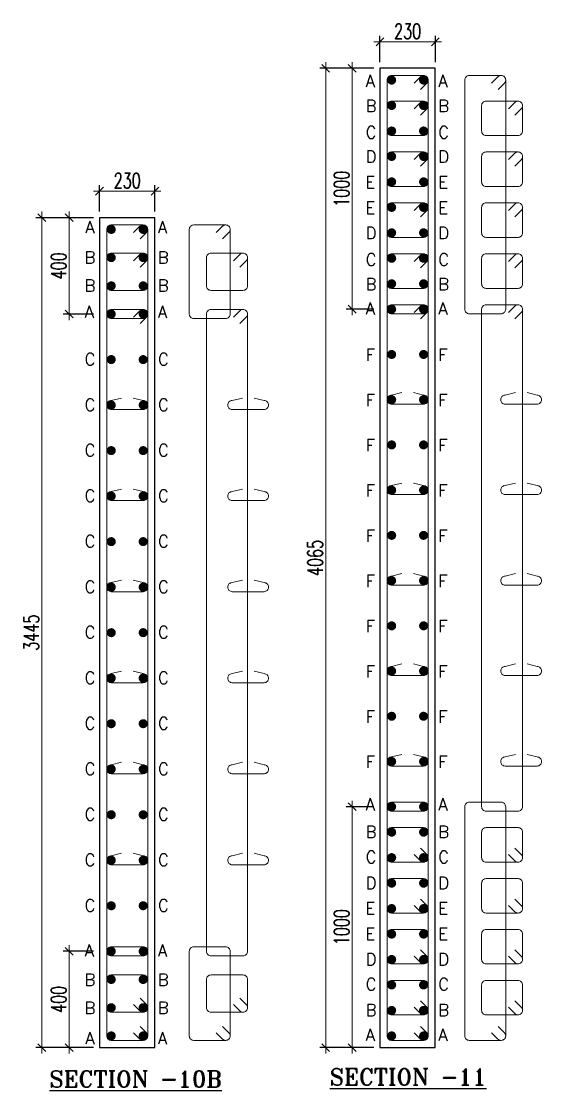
# Model space of a CAD drawing. Header units: millimetres. Extents: x 1363246 to 1691641, y -112430 to 78417.
# Drawn here: x 1584741 to 1593381, y -112410 to -94657 of the extents above; entities that cross this region are included whole.
import ezdxf

# ---------------------------------------------------------------- set-up
doc = ezdxf.new("R2010")
doc.units = ezdxf.units.MM
doc.header["$LTSCALE"] = 500
doc.header["$MEASUREMENT"] = 0
doc.header["$PDMODE"] = 34
doc.layers.get('Defpoints').update_dxf_attribs({"lineweight": 0})
doc.layers.add('DIAMENTION', color=1, linetype='Continuous', lineweight=0)
doc.layers.add('STEEL', color=7, linetype='Continuous', lineweight=20)
for name, color, linetype in [('Reinf', 4, 'Continuous'), ('S-TEXT', 3, 'Continuous'), ('TOWER AREA COLUMN.', 6, 'Continuous')]:
    doc.layers.add(name, color=color, linetype=linetype)
doc.styles.add('2MM', font='romans.shx', dxfattribs={"width": 0.7})
doc.styles.add('ROMANT', font='romant__.ttf', dxfattribs={"width": 0.9, "height": 600})
doc.dimstyles.new('SHUIB', dxfattribs={"dimtxt": 200, "dimasz": 180, "dimexe": 100, "dimexo": 250, "dimgap": 50, "dimtad": 2, "dimdec": 0, "dimzin": 1, "dimdsep": 46, "dimtxsty": '2MM', "dimblk": 'OBLIQUE', "dimcen": 0, "dimdle": 100, "dimclrd": 1, "dimclre": 1, "dimclrt": 3, "dimadec": 0, "dimazin": 0, "dimtfac": 1, "dimtdec": 0, "dimtix": 1, "dimtmove": 2, "dimatfit": 3, "dimfxl": 0, "dimtolj": 1, "dimlwd": -1, "dimarcsym": 0})

# ---------------------------------------------------------------- blocks, each defined once
blk = doc.blocks.new('_Oblique')
at = {"color": 0, "linetype": 'ByBlock', "lineweight": -2}
blk.add_line((-0.5, -0.5), (0.5, 0.5), dxfattribs=at)
blk = doc.blocks.new('*D141')
at = {"layer": 'Defpoints', "color": 0, "ltscale": 100, "transparency": 16777216}
for p in [(1590696, -94996), (1590696, -95436), (1591616, -95436)]:
    blk.add_point(p, dxfattribs=at)
at = {"layer": 'DIAMENTION', "color": 1, "lineweight": -2, "ltscale": 100, "transparency": 16777216}
for p, q in [((1590696, -95336), (1590696, -94896)), ((1591616, -95336), (1591616, -94896))]:
    blk.add_line(p, q, dxfattribs=at)
at = {"layer": 'DIAMENTION', "color": 1, "ltscale": 100, "transparency": 16777216}
blk.add_line((1591716, -94996), (1590596, -94996), dxfattribs=at)
at = {"layer": 'DIAMENTION', "color": 1, "ltscale": 100, "transparency": 16777216, "xscale": 130, "yscale": 130, "zscale": 130, "rotation": 180}
blk.add_blockref('_Oblique', (1590696, -94996), dxfattribs=at)
at = {"layer": 'DIAMENTION', "color": 1, "ltscale": 100, "transparency": 16777216, "xscale": 130, "yscale": 130, "zscale": 130}
blk.add_blockref('_Oblique', (1591616, -94996), dxfattribs=at)
at = {"layer": 'DIAMENTION', "color": 3, "ltscale": 100, "transparency": 16777216, "insert": (1591156, -94821), "char_height": 250, "attachment_point": 5, "style": '2MM'}
blk.add_mtext('\\A1;230', dxfattribs=at)
blk = doc.blocks.new('*D142')
at = {"layer": 'Defpoints', "color": 0, "ltscale": 100, "transparency": 16777216}
for p in [(1590696, -95436), (1589795, -111696), (1590696, -111696)]:
    blk.add_point(p, dxfattribs=at)
at = {"layer": 'DIAMENTION', "color": 1, "lineweight": -2, "ltscale": 100, "transparency": 16777216}
for p, q in [((1590596, -95436), (1589695, -95436)), ((1590596, -111696), (1589695, -111696))]:
    blk.add_line(p, q, dxfattribs=at)
at = {"layer": 'DIAMENTION', "color": 1, "ltscale": 100, "transparency": 16777216}
blk.add_line((1589795, -95336), (1589795, -111796), dxfattribs=at)
at = {"layer": 'DIAMENTION', "color": 1, "ltscale": 100, "transparency": 16777216, "xscale": 130, "yscale": 130, "zscale": 130}
for p, rotation in [((1589795, -95436), 90), ((1589795, -111696), 270)]:
    blk.add_blockref('_Oblique', p, dxfattribs=dict(at, rotation=rotation))
at = {"layer": 'DIAMENTION', "color": 3, "ltscale": 100, "transparency": 16777216, "insert": (1589620, -103566), "char_height": 250, "attachment_point": 5, "rotation": 90, "style": '2MM'}
blk.add_mtext('\\A1;4065', dxfattribs=at)
blk = doc.blocks.new('*D199')
at = {"layer": 'Defpoints', "color": 0, "ltscale": 100, "transparency": 16777216}
for p in [(1586039, -97476), (1586039, -97916), (1586959, -97916)]:
    blk.add_point(p, dxfattribs=at)
at = {"layer": 'DIAMENTION', "color": 1, "lineweight": -2, "ltscale": 100, "transparency": 16777216}
for p, q in [((1586039, -97816), (1586039, -97376)), ((1586959, -97816), (1586959, -97376))]:
    blk.add_line(p, q, dxfattribs=at)
at = {"layer": 'DIAMENTION', "color": 1, "ltscale": 100, "transparency": 16777216}
blk.add_line((1587059, -97476), (1585939, -97476), dxfattribs=at)
at = {"layer": 'DIAMENTION', "color": 1, "ltscale": 100, "transparency": 16777216, "xscale": 130, "yscale": 130, "zscale": 130, "rotation": 180}
blk.add_blockref('_Oblique', (1586039, -97476), dxfattribs=at)
at = {"layer": 'DIAMENTION', "color": 1, "ltscale": 100, "transparency": 16777216, "xscale": 130, "yscale": 130, "zscale": 130}
blk.add_blockref('_Oblique', (1586959, -97476), dxfattribs=at)
at = {"layer": 'DIAMENTION', "color": 3, "ltscale": 100, "transparency": 16777216, "insert": (1586499, -97301), "char_height": 250, "attachment_point": 5, "style": '2MM'}
blk.add_mtext('\\A1;230', dxfattribs=at)
blk = doc.blocks.new('*D200')
at = {"layer": 'Defpoints', "color": 0, "ltscale": 100, "transparency": 16777216}
for p in [(1586039, -97916), (1585080, -111696), (1586039, -111696)]:
    blk.add_point(p, dxfattribs=at)
at = {"layer": 'DIAMENTION', "color": 1, "ltscale": 100, "transparency": 16777216}
blk.add_line((1585080, -97816), (1585080, -111796), dxfattribs=at)
at = {"layer": 'DIAMENTION', "color": 1, "lineweight": -2, "ltscale": 100, "transparency": 16777216}
for p, q in [((1585939, -97916), (1584980, -97916)), ((1585939, -111696), (1584980, -111696))]:
    blk.add_line(p, q, dxfattribs=at)
at = {"layer": 'DIAMENTION', "color": 1, "ltscale": 100, "transparency": 16777216, "xscale": 130, "yscale": 130, "zscale": 130}
for p, rotation in [((1585080, -97916), 90), ((1585080, -111696), 270)]:
    blk.add_blockref('_Oblique', p, dxfattribs=dict(at, rotation=rotation))
at = {"layer": 'DIAMENTION', "color": 3, "ltscale": 100, "transparency": 16777216, "insert": (1584905, -104806), "char_height": 250, "attachment_point": 5, "rotation": 90, "style": '2MM'}
blk.add_mtext('\\A1;3445', dxfattribs=at)
blk = doc.blocks.new('*D198')
at = {"layer": 'Defpoints', "color": 0, "ltscale": 100, "transparency": 16777216}
for p in [(1586039, -97916), (1585535, -99516), (1586039, -99516)]:
    blk.add_point(p, dxfattribs=at)
at = {"layer": 'DIAMENTION', "color": 1, "ltscale": 100, "transparency": 16777216}
blk.add_line((1585535, -97816), (1585535, -99616), dxfattribs=at)
at = {"layer": 'DIAMENTION', "color": 1, "lineweight": -2, "ltscale": 100, "transparency": 16777216}
for p, q in [((1585939, -97916), (1585435, -97916)), ((1585939, -99516), (1585435, -99516))]:
    blk.add_line(p, q, dxfattribs=at)
at = {"layer": 'DIAMENTION', "color": 1, "ltscale": 100, "transparency": 16777216, "xscale": 130, "yscale": 130, "zscale": 130}
for p, rotation in [((1585535, -97916), 90), ((1585535, -99516), 270)]:
    blk.add_blockref('_Oblique', p, dxfattribs=dict(at, rotation=rotation))
at = {"layer": 'DIAMENTION', "color": 3, "ltscale": 100, "transparency": 16777216, "insert": (1585360, -98716), "char_height": 250, "attachment_point": 5, "rotation": 90, "style": '2MM'}
blk.add_mtext('\\A1;400', dxfattribs=at)
blk = doc.blocks.new('*D201')
at = {"layer": 'Defpoints', "color": 0, "ltscale": 100, "transparency": 16777216}
for p in [(1590696, -95436), (1590234, -99436), (1590696, -99436)]:
    blk.add_point(p, dxfattribs=at)
at = {"layer": 'DIAMENTION', "color": 1, "lineweight": -2, "ltscale": 100, "transparency": 16777216}
for p, q in [((1590596, -95436), (1590134, -95436)), ((1590596, -99436), (1590134, -99436))]:
    blk.add_line(p, q, dxfattribs=at)
at = {"layer": 'DIAMENTION', "color": 1, "ltscale": 100, "transparency": 16777216}
blk.add_line((1590234, -95336), (1590234, -99536), dxfattribs=at)
at = {"layer": 'DIAMENTION', "color": 1, "ltscale": 100, "transparency": 16777216, "xscale": 130, "yscale": 130, "zscale": 130}
for p, rotation in [((1590234, -95436), 90), ((1590234, -99436), 270)]:
    blk.add_blockref('_Oblique', p, dxfattribs=dict(at, rotation=rotation))
at = {"layer": 'DIAMENTION', "color": 3, "ltscale": 100, "transparency": 16777216, "insert": (1590059, -97436), "char_height": 250, "attachment_point": 5, "rotation": 90, "style": '2MM'}
blk.add_mtext('\\A1;1000', dxfattribs=at)
blk = doc.blocks.new('*D224')
at = {"layer": 'Defpoints', "color": 0, "ltscale": 100, "transparency": 16777216}
for p in [(1585535, -110096), (1586039, -110096), (1586039, -111696)]:
    blk.add_point(p, dxfattribs=at)
at = {"layer": 'DIAMENTION', "color": 1, "ltscale": 100, "transparency": 16777216}
blk.add_line((1585535, -111796), (1585535, -109996), dxfattribs=at)
at = {"layer": 'DIAMENTION', "color": 1, "lineweight": -2, "ltscale": 100, "transparency": 16777216}
for p, q in [((1585939, -110096), (1585435, -110096)), ((1585939, -111696), (1585435, -111696))]:
    blk.add_line(p, q, dxfattribs=at)
at = {"layer": 'DIAMENTION', "color": 1, "ltscale": 100, "transparency": 16777216, "xscale": 130, "yscale": 130, "zscale": 130}
for p, rotation in [((1585535, -110096), 90), ((1585535, -111696), 270)]:
    blk.add_blockref('_Oblique', p, dxfattribs=dict(at, rotation=rotation))
at = {"layer": 'DIAMENTION', "color": 3, "ltscale": 100, "transparency": 16777216, "insert": (1585360, -110896), "char_height": 250, "attachment_point": 5, "rotation": 90, "style": '2MM'}
blk.add_mtext('\\A1;400', dxfattribs=at)
blk = doc.blocks.new('*D225')
at = {"layer": 'Defpoints', "color": 0, "ltscale": 100, "transparency": 16777216}
for p in [(1590234, -107696), (1590696, -107696), (1590696, -111696)]:
    blk.add_point(p, dxfattribs=at)
at = {"layer": 'DIAMENTION', "color": 1, "lineweight": -2, "ltscale": 100, "transparency": 16777216}
for p, q in [((1590596, -107696), (1590134, -107696)), ((1590596, -111696), (1590134, -111696))]:
    blk.add_line(p, q, dxfattribs=at)
at = {"layer": 'DIAMENTION', "color": 1, "ltscale": 100, "transparency": 16777216}
blk.add_line((1590234, -111796), (1590234, -107596), dxfattribs=at)
at = {"layer": 'DIAMENTION', "color": 1, "ltscale": 100, "transparency": 16777216, "xscale": 130, "yscale": 130, "zscale": 130}
for p, rotation in [((1590234, -107696), 90), ((1590234, -111696), 270)]:
    blk.add_blockref('_Oblique', p, dxfattribs=dict(at, rotation=rotation))
at = {"layer": 'DIAMENTION', "color": 3, "ltscale": 100, "transparency": 16777216, "insert": (1590059, -109696), "char_height": 250, "attachment_point": 5, "rotation": 90, "style": '2MM'}
blk.add_mtext('\\A1;1000', dxfattribs=at)

msp = doc.modelspace()

# ---------------------------------------------------------------- linework, layer by layer
at = {"layer": 'Reinf', "color": 4, "linetype": 'ByBlock', "const_width": 75}
for points in [[(1590890.6, -95668.6, -1), (1590890.6, -95593.6, -1)], [(1591420.6, -95668.6, 1), (1591420.6, -95593.6, 1)], [(1590890.6, -96016.4, 1), (1590890.6, -96091.4, 1)], [(1591420.6, -96016.4, -1), (1591420.6, -96091.4, -1)], [(1590890.6, -96439.1, 1), (1590890.6, -96514.1, 1)], [(1591420.6, -96439.1, -1), (1591420.6, -96514.1, -1)], [(1590890.6, -96861.9, 1), (1590890.6, -96936.9, 1)], [(1591420.6, -96861.9, -1), (1591420.6, -96936.9, -1)], [(1590890.6, -97283.6, 1), (1590890.6, -97358.6, 1)], [(1591420.6, -97283.6, -1), (1591420.6, -97358.6, -1)], [(1590890.6, -97707.5, 1), (1590890.6, -97782.5, 1)], [(1591420.6, -97707.5, -1), (1591420.6, -97782.5, -1)], [(1586233.6, -98148.6, -1), (1586233.6, -98073.6, -1)], [(1586763.6, -98148.6, 1), (1586763.6, -98073.6, 1)], [(1590890.6, -98129.1, 1), (1590890.6, -98204.1, 1)], [(1591420.6, -98129.1, -1), (1591420.6, -98204.1, -1)], [(1586233.6, -98616.9, -1), (1586233.6, -98541.9, -1)], [(1586763.6, -98616.9, 1), (1586763.6, -98541.9, 1)], [(1590890.6, -98553, 1), (1590890.6, -98628, 1)], [(1591420.6, -98553, -1), (1591420.6, -98628, -1)], [(1586233.6, -99085.2, -1), (1586233.6, -99010.2, -1)], [(1586763.6, -99085.2, 1), (1586763.6, -99010.2, 1)], [(1590890.6, -98975.8, 1), (1590890.6, -99050.8, 1)], [(1591420.6, -98975.8, -1), (1591420.6, -99050.8, -1)], [(1590890.6, -99398.6, 1), (1590890.6, -99473.6, 1)], [(1591420.6, -99398.6, -1), (1591420.6, -99473.6, -1)], [(1586233.6, -99553.6, -1), (1586233.6, -99478.6, -1)], [(1586763.6, -99553.6, 1), (1586763.6, -99478.6, 1)], [(1590890.6, -100149.5, 1), (1590890.6, -100224.5, 1)], [(1591420.6, -100149.5, -1), (1591420.6, -100224.5, -1)], [(1586233.6, -100309.3, -1), (1586233.6, -100234.3, -1)], [(1586763.6, -100309.3, 1), (1586763.6, -100234.3, 1)], [(1586233.6, -101065, -1), (1586233.6, -100990, -1)], [(1586763.6, -101065, 1), (1586763.6, -100990, 1)], [(1590890.6, -100900.4, 1), (1590890.6, -100975.4, 1)], [(1591420.6, -100900.4, -1), (1591420.6, -100975.4, -1)], [(1586233.6, -101820.7, -1), (1586233.6, -101745.7, -1)], [(1586763.6, -101820.7, 1), (1586763.6, -101745.7, 1)], [(1590890.6, -101651.3, 1), (1590890.6, -101726.3, 1)], [(1591420.6, -101651.3, -1), (1591420.6, -101726.3, -1)], [(1590890.6, -102402.2, 1), (1590890.6, -102477.2, 1)], [(1591420.6, -102402.2, -1), (1591420.6, -102477.2, -1)], [(1586233.6, -102576.4, -1), (1586233.6, -102501.4, -1)], [(1586763.6, -102576.4, 1), (1586763.6, -102501.4, 1)], [(1590890.6, -103153.1, 1), (1590890.6, -103228.1, 1)], [(1591420.6, -103153.1, -1), (1591420.6, -103228.1, -1)], [(1586233.6, -103332.1, -1), (1586233.6, -103257.1, -1)], [(1586763.6, -103332.1, 1), (1586763.6, -103257.1, 1)], [(1586233.6, -104087.9, -1), (1586233.6, -104012.9, -1)], [(1586763.6, -104087.9, 1), (1586763.6, -104012.9, 1)], [(1590890.6, -103904, 1), (1590890.6, -103979, 1)], [(1591420.6, -103904, -1), (1591420.6, -103979, -1)], [(1586233.6, -104843.6, -1), (1586233.6, -104768.6, -1)], [(1586763.6, -104843.6, 1), (1586763.6, -104768.6, 1)], [(1590890.6, -104654.9, 1), (1590890.6, -104729.9, 1)], [(1591420.6, -104654.9, -1), (1591420.6, -104729.9, -1)], [(1590890.6, -105405.8, 1), (1590890.6, -105480.8, 1)], [(1591420.6, -105405.8, -1), (1591420.6, -105480.8, -1)], [(1586233.6, -105599.3, -1), (1586233.6, -105524.3, -1)], [(1586763.6, -105599.3, 1), (1586763.6, -105524.3, 1)], [(1590890.6, -106156.8, 1), (1590890.6, -106231.8, 1)], [(1591420.6, -106156.8, -1), (1591420.6, -106231.8, -1)], [(1586233.6, -106355, -1), (1586233.6, -106280, -1)], [(1586763.6, -106355, 1), (1586763.6, -106280, 1)], [(1590890.6, -106907.7, 1), (1590890.6, -106982.7, 1)], [(1591420.6, -106907.7, -1), (1591420.6, -106982.7, -1)], [(1586233.6, -107110.7, -1), (1586233.6, -107035.7, -1)], [(1586763.6, -107110.7, 1), (1586763.6, -107035.7, 1)], [(1586233.6, -107866.4, -1), (1586233.6, -107791.4, -1)], [(1586763.6, -107866.4, 1), (1586763.6, -107791.4, 1)], [(1590890.6, -107733.6, -1), (1590890.6, -107658.6, -1)], [(1591420.6, -107733.6, 1), (1591420.6, -107658.6, 1)], [(1590890.6, -108156.4, -1), (1590890.6, -108081.4, -1)], [(1591420.6, -108156.4, 1), (1591420.6, -108081.4, 1)], [(1590890.6, -108579.1, -1), (1590890.6, -108504.1, -1)], [(1591420.6, -108579.1, 1), (1591420.6, -108504.1, 1)], [(1586233.6, -108622.1, -1), (1586233.6, -108547.1, -1)], [(1586763.6, -108622.1, 1), (1586763.6, -108547.1, 1)], [(1590890.6, -109003, -1), (1590890.6, -108928, -1)], [(1591420.6, -109003, 1), (1591420.6, -108928, 1)], [(1586233.6, -109377.9, -1), (1586233.6, -109302.9, -1)], [(1586763.6, -109377.9, 1), (1586763.6, -109302.9, 1)], [(1590890.6, -109424.7, -1), (1590890.6, -109349.7, -1)], [(1591420.6, -109424.7, 1), (1591420.6, -109349.7, 1)], [(1590890.6, -109848.6, -1), (1590890.6, -109773.6, -1)], [(1591420.6, -109848.6, 1), (1591420.6, -109773.6, 1)], [(1586233.6, -110058.6, 1), (1586233.6, -110133.6, 1)], [(1586763.6, -110058.6, -1), (1586763.6, -110133.6, -1)], [(1590890.6, -110270.2, -1), (1590890.6, -110195.2, -1)], [(1591420.6, -110270.2, 1), (1591420.6, -110195.2, 1)], [(1586233.6, -110526.9, 1), (1586233.6, -110601.9, 1)], [(1586763.6, -110526.9, -1), (1586763.6, -110601.9, -1)], [(1590890.6, -110693, -1), (1590890.6, -110618, -1)], [(1591420.6, -110693, 1), (1591420.6, -110618, 1)], [(1586233.6, -110995.2, 1), (1586233.6, -111070.2, 1)], [(1586763.6, -110995.2, -1), (1586763.6, -111070.2, -1)], [(1590890.6, -111115.8, -1), (1590890.6, -111040.8, -1)], [(1591420.6, -111115.8, 1), (1591420.6, -111040.8, 1)], [(1586233.6, -111463.6, 1), (1586233.6, -111538.6, 1)], [(1586763.6, -111463.6, -1), (1586763.6, -111538.6, -1)], [(1590890.6, -111463.6, 1), (1590890.6, -111538.6, 1)], [(1591420.6, -111463.6, -1), (1591420.6, -111538.6, -1)]]:
    msp.add_lwpolyline(points, format="xyb", close=True, dxfattribs=at)
at = {"layer": 'STEEL', "color": 4, "linetype": 'ByBlock'}
for points in [[(1590890.6, -95556.1), (1591420.6, -95556.1, -0.4142136), (1591495.6, -95631.1), (1591495.6, -99436.1, -0.4142136), (1591420.6, -99511.1), (1590890.6, -99511.1, -0.4142136), (1590815.6, -99436.1), (1590815.6, -95631.1, -0.4142136)], [(1592179.1, -95556.1), (1592709.1, -95556.1, -0.4142136), (1592784.1, -95631.1), (1592784.1, -99436.1, -0.4142136), (1592709.1, -99511.1), (1592179.1, -99511.1, -0.4142136), (1592104.1, -99436.1), (1592104.1, -95631.1, -0.4142136)], [(1590890.6, -96552.7), (1591420.6, -96552.7, 0.4142136), (1591495.6, -96477.7), (1591495.6, -96054.4, 0.4142136), (1591420.6, -95979.4), (1590890.6, -95979.4, 0.4142136), (1590815.6, -96054.4), (1590815.6, -96477.7, 0.4142136)], [(1592460.1, -96552.7), (1592990.1, -96552.7, 0.4142136), (1593065.1, -96477.7), (1593065.1, -96054.4, 0.4142136), (1592990.1, -95979.4), (1592460.1, -95979.4, 0.4142136), (1592385.1, -96054.4), (1592385.1, -96477.7, 0.4142136)], [(1590890.6, -97397.2), (1591420.6, -97397.2, 0.4142136), (1591495.6, -97322.2), (1591495.6, -96900, 0.4142136), (1591420.6, -96825), (1590890.6, -96825, 0.4142136), (1590815.6, -96900), (1590815.6, -97322.2, 0.4142136)], [(1592460.1, -97397.2), (1592990.1, -97397.2, 0.4142136), (1593065.1, -97322.2), (1593065.1, -96900, 0.4142136), (1592990.1, -96825), (1592460.1, -96825, 0.4142136), (1592385.1, -96900), (1592385.1, -97322.2, 0.4142136)], [(1590890.6, -98242.7), (1591420.6, -98242.7, 0.4142136), (1591495.6, -98167.7), (1591495.6, -97745.5, 0.4142136), (1591420.6, -97670.5), (1590890.6, -97670.5, 0.4142136), (1590815.6, -97745.5), (1590815.6, -98167.7, 0.4142136)], [(1592460.1, -98242.7), (1592990.1, -98242.7, 0.4142136), (1593065.1, -98167.7), (1593065.1, -97745.5, 0.4142136), (1592990.1, -97670.5), (1592460.1, -97670.5, 0.4142136), (1592385.1, -97745.5), (1592385.1, -98167.7, 0.4142136)], [(1586233.6, -98036.1), (1586763.6, -98036.1, -0.4142136), (1586838.6, -98111.1), (1586838.6, -99516.1, -0.4142136), (1586763.6, -99591.1), (1586233.6, -99591.1, -0.4142136), (1586158.6, -99516.1), (1586158.6, -98111.1, -0.4142136)], [(1587604.4, -98036.1), (1588134.4, -98036.1, -0.4142136), (1588209.4, -98111.1), (1588209.4, -99516.1, -0.4142136), (1588134.4, -99591.1), (1587604.4, -99591.1, -0.4142136), (1587529.4, -99516.1), (1587529.4, -98111.1, -0.4142136)], [(1586233.6, -99122.7), (1586763.6, -99122.7, 0.4142136), (1586838.6, -99047.7), (1586838.6, -98579.4, 0.4142136), (1586763.6, -98504.4), (1586233.6, -98504.4, 0.4142136), (1586158.6, -98579.4), (1586158.6, -99047.7, 0.4142136)], [(1587891.1, -99122.7), (1588421.1, -99122.7, 0.4142136), (1588496.1, -99047.7), (1588496.1, -98579.4, 0.4142136), (1588421.1, -98504.4), (1587891.1, -98504.4, 0.4142136), (1587816.1, -98579.4), (1587816.1, -99047.7, 0.4142136)], [(1590890.6, -99089.4), (1591420.6, -99089.4, 0.4142136), (1591495.6, -99014.4), (1591495.6, -98591.1, 0.4142136), (1591420.6, -98516.1), (1590890.6, -98516.1, 0.4142136), (1590815.6, -98591.1), (1590815.6, -99014.4, 0.4142136)], [(1592460.1, -99089.4), (1592990.1, -99089.4, 0.4142136), (1593065.1, -99014.4), (1593065.1, -98591.1, 0.4142136), (1592990.1, -98516.1), (1592460.1, -98516.1, 0.4142136), (1592385.1, -98591.1), (1592385.1, -99014.4, 0.4142136)], [(1590890.6, -99361.1), (1591420.6, -99361.1, -0.4142136), (1591495.6, -99436.1), (1591495.6, -107696.1, -0.4142136), (1591420.6, -107771.1), (1590890.6, -107771.1, -0.4142136), (1590815.6, -107696.1), (1590815.6, -99436.1, -0.4142136)], [(1592460.1, -99361.1), (1592990.1, -99361.1, -0.4142136), (1593065.1, -99436.1), (1593065.1, -107696.1, -0.4142136), (1592990.1, -107771.1), (1592460.1, -107771.1, -0.4142136), (1592385.1, -107696.1), (1592385.1, -99436.1, -0.4142136)], [(1586233.6, -99441.1), (1586763.6, -99441.1, -0.4142136), (1586838.6, -99516.1), (1586838.6, -110096.1, -0.4142136), (1586763.6, -110171.1), (1586233.6, -110171.1, -0.4142136), (1586158.6, -110096.1), (1586158.6, -99516.1, -0.4142136)], [(1587891.1, -99441.1), (1588421.1, -99441.1, -0.4142136), (1588496.1, -99516.1), (1588496.1, -110096.1, -0.4142136), (1588421.1, -110171.1), (1587891.1, -110171.1, -0.4142136), (1587816.1, -110096.1), (1587816.1, -99516.1, -0.4142136)], [(1590890.6, -111576.1), (1591420.6, -111576.1, 0.4142136), (1591495.6, -111501.1), (1591495.6, -107696.1, 0.4142136), (1591420.6, -107621.1), (1590890.6, -107621.1, 0.4142136), (1590815.6, -107696.1), (1590815.6, -111501.1, 0.4142136)], [(1592179.1, -111576.1), (1592709.1, -111576.1, 0.4142136), (1592784.1, -111501.1), (1592784.1, -107696.1, 0.4142136), (1592709.1, -107621.1), (1592179.1, -107621.1, 0.4142136), (1592104.1, -107696.1), (1592104.1, -111501.1, 0.4142136)], [(1590890.6, -108042.7), (1591420.6, -108042.7, -0.4142136), (1591495.6, -108117.7), (1591495.6, -108541.1, -0.4142136), (1591420.6, -108616.1), (1590890.6, -108616.1, -0.4142136), (1590815.6, -108541.1), (1590815.6, -108117.7, -0.4142136)], [(1592460.1, -108042.7), (1592990.1, -108042.7, -0.4142136), (1593065.1, -108117.7), (1593065.1, -108541.1, -0.4142136), (1592990.1, -108616.1), (1592460.1, -108616.1, -0.4142136), (1592385.1, -108541.1), (1592385.1, -108117.7, -0.4142136)], [(1590890.6, -108889.4), (1591420.6, -108889.4, -0.4142136), (1591495.6, -108964.4), (1591495.6, -109386.6, -0.4142136), (1591420.6, -109461.6), (1590890.6, -109461.6, -0.4142136), (1590815.6, -109386.6), (1590815.6, -108964.4, -0.4142136)], [(1592460.1, -108889.4), (1592990.1, -108889.4, -0.4142136), (1593065.1, -108964.4), (1593065.1, -109386.6, -0.4142136), (1592990.1, -109461.6), (1592460.1, -109461.6, -0.4142136), (1592385.1, -109386.6), (1592385.1, -108964.4, -0.4142136)], [(1590890.6, -109735), (1591420.6, -109735, -0.4142136), (1591495.6, -109810), (1591495.6, -110232.2, -0.4142136), (1591420.6, -110307.2), (1590890.6, -110307.2, -0.4142136), (1590815.6, -110232.2), (1590815.6, -109810, -0.4142136)], [(1592460.1, -109735), (1592990.1, -109735, -0.4142136), (1593065.1, -109810), (1593065.1, -110232.2, -0.4142136), (1592990.1, -110307.2), (1592460.1, -110307.2, -0.4142136), (1592385.1, -110232.2), (1592385.1, -109810, -0.4142136)], [(1586233.6, -111576.1), (1586763.6, -111576.1, 0.4142136), (1586838.6, -111501.1), (1586838.6, -110096.1, 0.4142136), (1586763.6, -110021.1), (1586233.6, -110021.1, 0.4142136), (1586158.6, -110096.1), (1586158.6, -111501.1, 0.4142136)], [(1587604.4, -111576.1), (1588134.4, -111576.1, 0.4142136), (1588209.4, -111501.1), (1588209.4, -110096.1, 0.4142136), (1588134.4, -110021.1), (1587604.4, -110021.1, 0.4142136), (1587529.4, -110096.1), (1587529.4, -111501.1, 0.4142136)], [(1586233.6, -110489.4), (1586763.6, -110489.4, -0.4142136), (1586838.6, -110564.4), (1586838.6, -111032.7, -0.4142136), (1586763.6, -111107.7), (1586233.6, -111107.7, -0.4142136), (1586158.6, -111032.7), (1586158.6, -110564.4, -0.4142136)], [(1587891.1, -110489.4), (1588421.1, -110489.4, -0.4142136), (1588496.1, -110564.4), (1588496.1, -111032.7, -0.4142136), (1588421.1, -111107.7), (1587891.1, -111107.7, -0.4142136), (1587816.1, -111032.7), (1587816.1, -110564.4, -0.4142136)], [(1590890.6, -110579.4), (1591420.6, -110579.4, -0.4142136), (1591495.6, -110654.4), (1591495.6, -111077.7, -0.4142136), (1591420.6, -111152.7), (1590890.6, -111152.7, -0.4142136), (1590815.6, -111077.7), (1590815.6, -110654.4, -0.4142136)], [(1592460.1, -110579.4), (1592990.1, -110579.4, -0.4142136), (1593065.1, -110654.4), (1593065.1, -111077.7, -0.4142136), (1592990.1, -111152.7), (1592460.1, -111152.7, -0.4142136), (1592385.1, -111077.7), (1592385.1, -110654.4, -0.4142136)]]:
    msp.add_lwpolyline(points, format="xyb", close=True, dxfattribs=at)
for points in [[(1591368.6, -95789.3), (1591473.8, -95684.1, 0.4142136), (1591473.8, -95578), (1591473.8, -95578, 0.4142136), (1591367.7, -95578), (1591262.5, -95683.3)], [(1592657.1, -95789.3), (1592762.3, -95684.1, 0.4142136), (1592762.3, -95578), (1592762.3, -95578, 0.4142136), (1592656.3, -95578), (1592551, -95683.3)], [(1591368.6, -96212.7), (1591473.8, -96107.4, 0.4142136), (1591473.8, -96001.4), (1591473.8, -96001.4, 0.4142136), (1591367.7, -96001.4), (1591262.5, -96106.6)], [(1592938.1, -96212.7), (1593043.3, -96107.4, 0.4142136), (1593043.3, -96001.4), (1593043.3, -96001.4, 0.4142136), (1592937.2, -96001.4), (1592832, -96106.6)], [(1591368.6, -97058.2), (1591473.8, -96953, 0.4142136), (1591473.8, -96846.9), (1591473.8, -96846.9, 0.4142136), (1591367.7, -96846.9), (1591262.5, -96952.2)], [(1592938.1, -97058.2), (1593043.3, -96953, 0.4142136), (1593043.3, -96846.9), (1593043.3, -96846.9, 0.4142136), (1592937.2, -96846.9), (1592832, -96952.2)], [(1591368.6, -97903.8), (1591473.8, -97798.6, 0.4142136), (1591473.8, -97692.5), (1591473.8, -97692.5, 0.4142136), (1591367.7, -97692.5), (1591262.5, -97797.7)], [(1592938.1, -97903.8), (1593043.3, -97798.6, 0.4142136), (1593043.3, -97692.5), (1593043.3, -97692.5, 0.4142136), (1592937.2, -97692.5), (1592832, -97797.7)], [(1586711.6, -98269.3), (1586816.8, -98164.1, 0.4142136), (1586816.8, -98058), (1586816.8, -98058, 0.4142136), (1586710.7, -98058), (1586605.5, -98163.3)], [(1588082.3, -98269.3), (1588187.5, -98164.1, 0.4142136), (1588187.5, -98058), (1588187.5, -98058, 0.4142136), (1588081.5, -98058), (1587976.3, -98163.3)], [(1586711.6, -98737.7), (1586816.8, -98632.4, 0.4142136), (1586816.8, -98526.4), (1586816.8, -98526.4, 0.4142136), (1586710.7, -98526.4), (1586605.5, -98631.6)], [(1588369.1, -98737.7), (1588474.3, -98632.4, 0.4142136), (1588474.3, -98526.4), (1588474.3, -98526.4, 0.4142136), (1588368.2, -98526.4), (1588263, -98631.6)], [(1591368.6, -98749.3), (1591473.8, -98644.1, 0.4142136), (1591473.8, -98538), (1591473.8, -98538, 0.4142136), (1591367.7, -98538), (1591262.5, -98643.3)], [(1592938.1, -98749.3), (1593043.3, -98644.1, 0.4142136), (1593043.3, -98538), (1593043.3, -98538, 0.4142136), (1592937.2, -98538), (1592832, -98643.3)], [(1591368.6, -99594.3), (1591473.8, -99489.1, 0.4142136), (1591473.8, -99383), (1591473.8, -99383, 0.4142136), (1591367.7, -99383), (1591262.5, -99488.3)], [(1592938.1, -99594.3), (1593043.3, -99489.1, 0.4142136), (1593043.3, -99383), (1593043.3, -99383, 0.4142136), (1592937.2, -99383), (1592832, -99488.3)], [(1586711.6, -99674.3), (1586816.8, -99569.1, 0.4142136), (1586816.8, -99463), (1586816.8, -99463, 0.4142136), (1586710.7, -99463), (1586605.5, -99568.3)], [(1588369.1, -99674.3), (1588474.3, -99569.1, 0.4142136), (1588474.3, -99463), (1588474.3, -99463, 0.4142136), (1588368.2, -99463), (1588263, -99568.3)], [(1591060.9, -100820.7), (1590890.6, -100862.9, 0.4142136), (1590815.6, -100937.9), (1590815.6, -100937.9, 0.4142136), (1590890.6, -101012.9), (1591420.6, -101012.9, 0.4142136), (1591495.6, -100937.9), (1591495.6, -100937.9, 0.4142136), (1591420.6, -100862.9), (1591253.3, -100820.7)], [(1592946.5, -100820.7), (1592776.2, -100862.9, 0.4142136), (1592701.2, -100937.9), (1592701.2, -100937.9, 0.4142136), (1592776.2, -101012.9), (1593306.2, -101012.9, 0.4142136), (1593381.2, -100937.9), (1593381.2, -100937.9, 0.4142136), (1593306.2, -100862.9), (1593139, -100820.7)], [(1586403.9, -100910.3), (1586233.6, -100952.5, 0.4142136), (1586158.6, -101027.5), (1586158.6, -101027.5, 0.4142136), (1586233.6, -101102.5), (1586763.6, -101102.5, 0.4142136), (1586838.6, -101027.5), (1586838.6, -101027.5, 0.4142136), (1586763.6, -100952.5), (1586596.3, -100910.3)], [(1588412.2, -100910.3), (1588241.9, -100952.5, 0.4142136), (1588166.9, -101027.5), (1588166.9, -101027.5, 0.4142136), (1588241.9, -101102.5), (1588771.9, -101102.5, 0.4142136), (1588846.9, -101027.5), (1588846.9, -101027.5, 0.4142136), (1588771.9, -100952.5), (1588604.7, -100910.3)], [(1586403.9, -102421.7), (1586233.6, -102463.9, 0.4142136), (1586158.6, -102538.9), (1586158.6, -102538.9, 0.4142136), (1586233.6, -102613.9), (1586763.6, -102613.9, 0.4142136), (1586838.6, -102538.9), (1586838.6, -102538.9, 0.4142136), (1586763.6, -102463.9), (1586596.3, -102421.7)], [(1588412.2, -102421.7), (1588241.9, -102463.9, 0.4142136), (1588166.9, -102538.9), (1588166.9, -102538.9, 0.4142136), (1588241.9, -102613.9), (1588771.9, -102613.9, 0.4142136), (1588846.9, -102538.9), (1588846.9, -102538.9, 0.4142136), (1588771.9, -102463.9), (1588604.7, -102421.7)], [(1591060.9, -102322.5), (1590890.6, -102364.7, 0.4142136), (1590815.6, -102439.7), (1590815.6, -102439.7, 0.4142136), (1590890.6, -102514.7), (1591420.6, -102514.7, 0.4142136), (1591495.6, -102439.7), (1591495.6, -102439.7, 0.4142136), (1591420.6, -102364.7), (1591253.3, -102322.5)], [(1592946.5, -102322.5), (1592776.2, -102364.7, 0.4142136), (1592701.2, -102439.7), (1592701.2, -102439.7, 0.4142136), (1592776.2, -102514.7), (1593306.2, -102514.7, 0.4142136), (1593381.2, -102439.7), (1593381.2, -102439.7, 0.4142136), (1593306.2, -102364.7), (1593139, -102322.5)], [(1591060.9, -103824.3), (1590890.6, -103866.5, 0.4142136), (1590815.6, -103941.5), (1590815.6, -103941.5, 0.4142136), (1590890.6, -104016.5), (1591420.6, -104016.5, 0.4142136), (1591495.6, -103941.5), (1591495.6, -103941.5, 0.4142136), (1591420.6, -103866.5), (1591253.3, -103824.3)], [(1592946.5, -103824.3), (1592776.2, -103866.5, 0.4142136), (1592701.2, -103941.5), (1592701.2, -103941.5, 0.4142136), (1592776.2, -104016.5), (1593306.2, -104016.5, 0.4142136), (1593381.2, -103941.5), (1593381.2, -103941.5, 0.4142136), (1593306.2, -103866.5), (1593139, -103824.3)], [(1586403.9, -103933.1), (1586233.6, -103975.4, 0.4142136), (1586158.6, -104050.4), (1586158.6, -104050.4, 0.4142136), (1586233.6, -104125.4), (1586763.6, -104125.4, 0.4142136), (1586838.6, -104050.4), (1586838.6, -104050.4, 0.4142136), (1586763.6, -103975.4), (1586596.3, -103933.1)], [(1588412.2, -103933.1), (1588241.9, -103975.4, 0.4142136), (1588166.9, -104050.4), (1588166.9, -104050.4, 0.4142136), (1588241.9, -104125.4), (1588771.9, -104125.4, 0.4142136), (1588846.9, -104050.4), (1588846.9, -104050.4, 0.4142136), (1588771.9, -103975.4), (1588604.7, -103933.1)], [(1586403.9, -105444.6), (1586233.6, -105486.8, 0.4142136), (1586158.6, -105561.8), (1586158.6, -105561.8, 0.4142136), (1586233.6, -105636.8), (1586763.6, -105636.8, 0.4142136), (1586838.6, -105561.8), (1586838.6, -105561.8, 0.4142136), (1586763.6, -105486.8), (1586596.3, -105444.6)], [(1588412.2, -105444.6), (1588241.9, -105486.8, 0.4142136), (1588166.9, -105561.8), (1588166.9, -105561.8, 0.4142136), (1588241.9, -105636.8), (1588771.9, -105636.8, 0.4142136), (1588846.9, -105561.8), (1588846.9, -105561.8, 0.4142136), (1588771.9, -105486.8), (1588604.7, -105444.6)], [(1591060.9, -105326.1), (1590890.6, -105368.3, 0.4142136), (1590815.6, -105443.3), (1590815.6, -105443.3, 0.4142136), (1590890.6, -105518.3), (1591420.6, -105518.3, 0.4142136), (1591495.6, -105443.3), (1591495.6, -105443.3, 0.4142136), (1591420.6, -105368.3), (1591253.3, -105326.1)], [(1592946.5, -105326.1), (1592776.2, -105368.3, 0.4142136), (1592701.2, -105443.3), (1592701.2, -105443.3, 0.4142136), (1592776.2, -105518.3), (1593306.2, -105518.3, 0.4142136), (1593381.2, -105443.3), (1593381.2, -105443.3, 0.4142136), (1593306.2, -105368.3), (1593139, -105326.1)], [(1591060.9, -106828), (1590890.6, -106870.2, 0.4142136), (1590815.6, -106945.2), (1590815.6, -106945.2, 0.4142136), (1590890.6, -107020.2), (1591420.6, -107020.2, 0.4142136), (1591495.6, -106945.2), (1591495.6, -106945.2, 0.4142136), (1591420.6, -106870.2), (1591253.3, -106828)], [(1592946.5, -106828), (1592776.2, -106870.2, 0.4142136), (1592701.2, -106945.2), (1592701.2, -106945.2, 0.4142136), (1592776.2, -107020.2), (1593306.2, -107020.2, 0.4142136), (1593381.2, -106945.2), (1593381.2, -106945.2, 0.4142136), (1593306.2, -106870.2), (1593139, -106828)], [(1586403.9, -106956), (1586233.6, -106998.2, 0.4142136), (1586158.6, -107073.2), (1586158.6, -107073.2, 0.4142136), (1586233.6, -107148.2), (1586763.6, -107148.2, 0.4142136), (1586838.6, -107073.2), (1586838.6, -107073.2, 0.4142136), (1586763.6, -106998.2), (1586596.3, -106956)], [(1588412.2, -106956), (1588241.9, -106998.2, 0.4142136), (1588166.9, -107073.2), (1588166.9, -107073.2, 0.4142136), (1588241.9, -107148.2), (1588771.9, -107148.2, 0.4142136), (1588846.9, -107073.2), (1588846.9, -107073.2, 0.4142136), (1588771.9, -106998.2), (1588604.7, -106956)], [(1586403.9, -108467.4), (1586233.6, -108509.6, 0.4142136), (1586158.6, -108584.6), (1586158.6, -108584.6, 0.4142136), (1586233.6, -108659.6), (1586763.6, -108659.6, 0.4142136), (1586838.6, -108584.6), (1586838.6, -108584.6, 0.4142136), (1586763.6, -108509.6), (1586596.3, -108467.4)], [(1588412.2, -108467.4), (1588241.9, -108509.6, 0.4142136), (1588166.9, -108584.6), (1588166.9, -108584.6, 0.4142136), (1588241.9, -108659.6), (1588771.9, -108659.6, 0.4142136), (1588846.9, -108584.6), (1588846.9, -108584.6, 0.4142136), (1588771.9, -108509.6), (1588604.7, -108467.4)], [(1591368.6, -108382.8), (1591473.8, -108488, -0.4142136), (1591473.8, -108594.1), (1591473.8, -108594.1, -0.4142136), (1591367.7, -108594.1), (1591262.5, -108488.9)], [(1592938.1, -108382.8), (1593043.3, -108488, -0.4142136), (1593043.3, -108594.1), (1593043.3, -108594.1, -0.4142136), (1592937.2, -108594.1), (1592832, -108488.9)], [(1591368.6, -109228.4), (1591473.8, -109333.6, -0.4142136), (1591473.8, -109439.7), (1591473.8, -109439.7, -0.4142136), (1591367.7, -109439.7), (1591262.5, -109334.4)], [(1592938.1, -109228.4), (1593043.3, -109333.6, -0.4142136), (1593043.3, -109439.7), (1593043.3, -109439.7, -0.4142136), (1592937.2, -109439.7), (1592832, -109334.4)], [(1591368.6, -110073.9), (1591473.8, -110179.2, -0.4142136), (1591473.8, -110285.2), (1591473.8, -110285.2, -0.4142136), (1591367.7, -110285.2), (1591262.5, -110180)], [(1592938.1, -110073.9), (1593043.3, -110179.2, -0.4142136), (1593043.3, -110285.2), (1593043.3, -110285.2, -0.4142136), (1592937.2, -110285.2), (1592832, -110180)], [(1586711.6, -110874.5), (1586816.8, -110979.7, -0.4142136), (1586816.8, -111085.8), (1586816.8, -111085.8, -0.4142136), (1586710.7, -111085.8), (1586605.5, -110980.6)], [(1588369.1, -110874.5), (1588474.3, -110979.7, -0.4142136), (1588474.3, -111085.8), (1588474.3, -111085.8, -0.4142136), (1588368.2, -111085.8), (1588263, -110980.6)], [(1591368.6, -110919.5), (1591473.8, -111024.7, -0.4142136), (1591473.8, -111130.8), (1591473.8, -111130.8, -0.4142136), (1591367.7, -111130.8), (1591262.5, -111025.6)], [(1592938.1, -110919.5), (1593043.3, -111024.7, -0.4142136), (1593043.3, -111130.8), (1593043.3, -111130.8, -0.4142136), (1592937.2, -111130.8), (1592832, -111025.6)], [(1586711.6, -111342.8), (1586816.8, -111448, -0.4142136), (1586816.8, -111554.1), (1586816.8, -111554.1, -0.4142136), (1586710.7, -111554.1), (1586605.5, -111448.9)], [(1588082.3, -111342.8), (1588187.5, -111448, -0.4142136), (1588187.5, -111554.1), (1588187.5, -111554.1, -0.4142136), (1588081.5, -111554.1), (1587976.3, -111448.9)], [(1591368.6, -111342.8), (1591473.8, -111448, -0.4142136), (1591473.8, -111554.1), (1591473.8, -111554.1, -0.4142136), (1591367.7, -111554.1), (1591262.5, -111448.9)], [(1592657.1, -111342.8), (1592762.3, -111448, -0.4142136), (1592762.3, -111554.1), (1592762.3, -111554.1, -0.4142136), (1592656.3, -111554.1), (1592551, -111448.9)]]:
    msp.add_lwpolyline(points, format="xyb", dxfattribs=at)
at = {"layer": 'TOWER AREA COLUMN.', "color": 3}
for points in [[(1590695.6, -111696.1), (1591615.6, -111696.1), (1591615.6, -95436.1), (1590695.6, -95436.1)], [(1586038.6, -111696.1), (1586958.6, -111696.1), (1586958.6, -97916.1), (1586038.6, -97916.1)]]:
    msp.add_lwpolyline(points, close=True, dxfattribs=at)

# ---------------------------------------------------------------- texts
at = {"layer": 'S-TEXT', "color": 1, "style": 'ROMANT'}
for s, height, p in [('A', 200, (1590458.7, -95746.3, 0)), ('A', 200, (1591664.5, -95746.3, 0)), ('B', 200, (1590458.7, -96160.4, 0)), ('B', 200, (1591664.5, -96160.4, 0)), ('C', 200, (1590458.7, -96598.6, 0)), ('C', 200, (1591664.5, -96598.6, 0)), ('D', 200, (1590458.7, -97002.4, 0)), ('D', 200, (1591664.5, -97002.4, 0)), ('E', 200, (1590456.7, -97425.5, 0)), ('E', 200, (1591664.5, -97425.5, 0)), ('E', 200, (1590456.7, -97849.4, 0)), ('E', 200, (1591664.5, -97849.4, 0)), ('A', 200, (1585801.7, -98172.3, 0)), ('A', 200, (1587007.5, -98172.3, 0)), ('D', 200, (1590458.7, -98269.6, 0)), ('D', 200, (1591664.5, -98269.6, 0)), ('B', 200, (1585790.2, -98674.7, 0)), ('B', 200, (1587007.5, -98678.8, 0)), ('C', 200, (1590458.7, -98712.5, 0)), ('C', 200, (1591664.5, -98712.5, 0)), ('B', 200, (1585790.2, -99143, 0)), ('B', 200, (1587007.5, -99143, 0)), ('B', 200, (1590458.7, -99119.8, 0)), ('B', 200, (1591664.5, -99119.8, 0)), ('A', 200, (1585790.2, -99580, 0)), ('A', 200, (1587007.5, -99580, 0)), ('A', 200, (1590458.7, -99521.9, 0)), ('A', 200, (1591664.5, -99521.9, 0)), ('F', 200, (1590458.7, -100293.5, 0)), ('F', 200, (1591664.5, -100293.5, 0)), ('C', 200, (1585790.2, -100365.5, 0)), ('C', 200, (1587009.7, -100365.5, 0)), ('C', 200, (1585790.2, -101121.2, 0)), ('C', 200, (1587009.7, -101121.2, 0)), ('F', 200, (1590458.7, -101044.4, 0)), ('F', 200, (1591664.5, -101044.4, 0)), ('C', 200, (1585790.2, -101876.9, 0)), ('C', 200, (1587009.7, -101876.9, 0)), ('F', 200, (1590458.7, -101795.3, 0)), ('F', 200, (1591664.5, -101795.3, 0)), ('C', 200, (1585790.2, -102632.6, 0)), ('C', 200, (1587009.7, -102632.6, 0)), ('F', 200, (1590458.7, -102546.2, 0)), ('F', 200, (1591664.5, -102546.2, 0)), ('F', 200, (1590458.7, -103297.1, 0)), ('F', 200, (1591664.5, -103297.1, 0)), ('C', 200, (1585790.2, -103388.3, 0)), ('C', 200, (1587009.7, -103388.3, 0)), ('F', 200, (1590458.7, -104048, 0)), ('F', 200, (1591664.5, -104048, 0)), ('C', 200, (1585790.2, -104144, 0)), ('C', 200, (1587009.7, -104144, 0)), ('C', 200, (1585790.2, -104899.7, 0)), ('C', 200, (1587009.7, -104899.7, 0)), ('F', 200, (1590458.7, -104798.9, 0)), ('F', 200, (1591664.5, -104798.9, 0)), ('F', 200, (1590458.7, -105549.9, 0)), ('F', 200, (1591664.5, -105549.9, 0)), ('C', 200, (1585790.2, -105655.5, 0)), ('C', 200, (1587009.7, -105655.5, 0)), ('F', 200, (1590458.7, -106300.8, 0)), ('F', 200, (1591664.5, -106300.8, 0)), ('C', 200, (1585790.2, -106411.2, 0)), ('C', 200, (1587009.7, -106411.2, 0)), ('F', 200, (1590458.7, -107051.7, 0)), ('F', 200, (1591664.5, -107051.7, 0)), ('C', 200, (1585790.2, -107166.9, 0)), ('C', 200, (1587009.7, -107166.9, 0)), ('A', 200, (1590458.7, -107756.3, 0)), ('A', 200, (1591664.5, -107756.3, 0)), ('C', 200, (1585790.2, -107922.6, 0)), ('C', 200, (1587009.7, -107922.6, 0)), ('B', 200, (1590458.7, -108212.3, 0)), ('B', 200, (1591664.5, -108212.3, 0)), ('C', 200, (1590458.7, -108630.6, 0)), ('C', 200, (1591664.5, -108630.6, 0)), ('C', 200, (1585790.2, -108678.3, 0)), ('C', 200, (1587009.7, -108678.3, 0)), ('D', 200, (1590458.7, -109062.5, 0)), ('D', 200, (1591664.5, -109062.5, 0)), ('C', 200, (1585790.2, -109434, 0)), ('C', 200, (1587009.7, -109434, 0)), ('E', 200, (1590456.7, -109482.7, 0)), ('E', 200, (1591664.5, -109482.7, 0)), ('E', 200, (1590456.7, -109906.6, 0)), ('E', 200, (1591664.5, -109906.6, 0)), ('A', 200, (1585790.2, -110182, 0)), ('A', 200, (1587007.5, -110182, 0)), ('D', 200, (1590458.7, -110329.7, 0)), ('D', 200, (1591664.5, -110329.7, 0)), ('B', 200, (1585790.2, -110669.1, 0)), ('B', 200, (1587007.5, -110669.1, 0)), ('C', 200, (1590458.7, -110744.4, 0)), ('C', 200, (1591664.5, -110744.4, 0)), ('B', 200, (1585790.2, -111137.5, 0)), ('B', 200, (1587007.5, -111133.4, 0)), ('B', 200, (1590458.7, -111171.8, 0)), ('B', 200, (1591664.5, -111171.8, 0)), ('A', 200, (1585801.7, -111639.9, 0)), ('A', 200, (1587007.5, -111639.9, 0)), ('A', 200, (1590458.7, -111585.8, 0)), ('A', 200, (1591664.5, -111585.8, 0)), ('%%USECTION -10B', 275, (1585206.2, -112354.6, -9.7)), ('%%USECTION -11', 275, (1589863.2, -112320.1, -9.7))]:
    msp.add_text(s, height=height, dxfattribs=at).set_placement(p)

# ---------------------------------------------------------------- dimensions: what is measured, and where the dimension line sits
at = {"layer": 'DIAMENTION', "ltscale": 100}
for base, p1, p2, picture, middle in [((1590695.6, -94995.8), (1591615.6, -95436.1), (1590695.6, -95436.1), '*D141', (1591155.6, -94820.8)), ((1586038.6, -97475.8), (1586958.6, -97916.1), (1586038.6, -97916.1), '*D199', (1586498.6, -97300.8))]:
    dim = msp.add_linear_dim(base=base, p1=p1, p2=p2, dimstyle='SHUIB', override={"dimtxt": 250, "dimasz": 130, "dimexo": 100, "dimlfac": 0.25, "dimtmove": 0}, dxfattribs=at)
    dim.commit()
    dim.dimension.update_dxf_attribs({"geometry": picture, "text_midpoint": middle})
for base, p1, p2, angle, picture, middle in [((1589795.3, -111696.1), (1590695.6, -95436.1), (1590695.6, -111696.1), 90, '*D142', (1589620.3, -103566.1)), ((1590234.5, -99436.1), (1590695.6, -95436.1), (1590695.6, -99436.1), 270, '*D201', (1590059.5, -97436.1)), ((1585079.8, -111696.1), (1586038.6, -97916.1), (1586038.6, -111696.1), 90, '*D200', (1584904.8, -104806.1)), ((1585535, -99516.1), (1586038.6, -97916.1), (1586038.6, -99516.1), 90, '*D198', (1585360, -98716.1)), ((1590234.5, -107696.1), (1590695.6, -111696.1), (1590695.6, -107696.1), 90, '*D225', (1590059.5, -109696.1)), ((1585535, -110096.1), (1586038.6, -111696.1), (1586038.6, -110096.1), 270, '*D224', (1585360, -110896.1))]:
    dim = msp.add_linear_dim(base=base, p1=p1, p2=p2, angle=angle, dimstyle='SHUIB', override={"dimtxt": 250, "dimasz": 130, "dimexo": 100, "dimlfac": 0.25, "dimtmove": 0}, dxfattribs=at)
    dim.commit()
    dim.dimension.update_dxf_attribs({"geometry": picture, "text_midpoint": middle})

doc.saveas('drawing.dxf')
